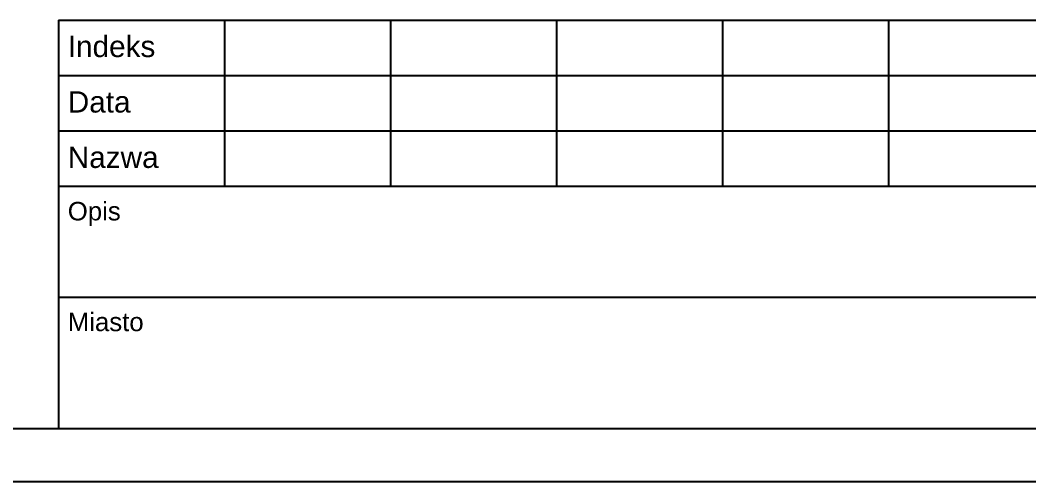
# Model space of a CAD drawing. Extents: x -194 to 239, y -574 to -265.
# Drawn here: x 17.1 to 131.3, y -573.6 to -521.4 of the extents above; entities that cross this region are included whole.
import ezdxf

# ---------------------------------------------------------------- set-up
doc = ezdxf.new("R2010")
doc.units = 0
doc.header["$LTSCALE"] = 0.5
doc.layers.get('0').update_dxf_attribs({"linetype": 'CONTINUOUS'})
doc.layers.add('BEMASSUNG', color=7, linetype='CONTINUOUS')
doc.styles.get("Standard").update_dxf_attribs({"font": 'arial.ttf', "height": 3})

# ---------------------------------------------------------------- blocks, each defined once
blk = doc.blocks.new('Test2012')
at = {"color": 7, "linetype": 'Continuous'}
for p, q in [((5.88, -6.79), (217.79, -6.79)), ((5.88, -6.79), (5.88, -52.97)), ((24.66, -6.79), (24.66, -25.57)), ((43.45, -6.79), (43.45, -25.57)), ((62.23, -6.79), (62.23, -25.57)), ((81.01, -6.79), (81.01, -25.57)), ((99.8, -6.79), (99.8, -25.57)), ((5.88, -13.05), (163.87, -13.05)), ((5.88, -19.31), (163.87, -19.31)), ((5.88, -25.57), (217.79, -25.57)), ((5.88, -38.1), (217.79, -38.1))]:
    blk.add_line(p, q, dxfattribs=at)
at = {"layer": 'BEMASSUNG', "color": 7, "linetype": 'Continuous'}
for s, height, p in [('Indeks', 2.407, (6.93, -10.96)), ('Data', 2.407, (6.93, -17.23)), ('Nazwa', 2.407, (6.93, -23.49)), ('Opis', 2.087, (6.93, -29.42)), ('Miasto', 2.087, (6.93, -41.94))]:
    blk.add_text(s, height=height, dxfattribs=at).set_placement(p)

msp = doc.modelspace()

# ---------------------------------------------------------------- linework, layer by layer
for p, q in [((233.39433, -567.61974), (-188.25747, -567.61974)), ((239.39433, -573.61974), (-194.25747, -573.61974))]:
    msp.add_line(p, q)

# ---------------------------------------------------------------- block references
msp.add_blockref('Test2012', (15.60282, -514.6496))

doc.saveas('drawing.dxf')
